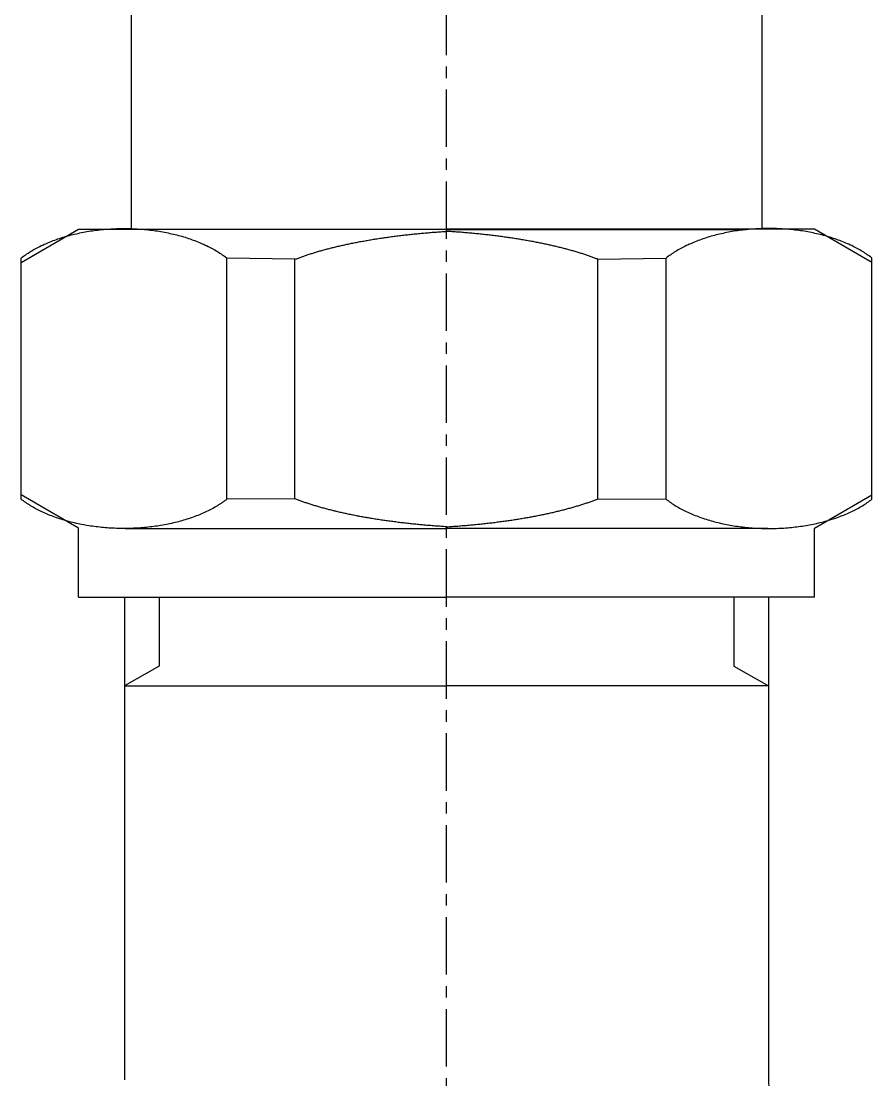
# Model space of a CAD drawing. Extents: x -13.7 to 51.6, y 117.1 to 200.9.
# Drawn here: x 19.48 to 37.98, y 153.45 to 176.48 of the extents above; entities that cross this region are included whole.
import ezdxf

# ---------------------------------------------------------------- set-up
doc = ezdxf.new("R2010")
doc.units = 0
doc.linetypes.add('CENTER', pattern=[2, 1.25, -0.25, 0.25, -0.25])
doc.layers.get('0').update_dxf_attribs({"linetype": 'CONTINUOUS'})
doc.layers.add('CENTER', color=1, linetype='CENTER')

msp = doc.modelspace()

# ---------------------------------------------------------------- linework, layer by layer
at = {"color": 7, "linetype": 'CONTINUOUS'}
for p, q in [((21.87, 176.95), (21.87, 171.95)), ((35.585, 176.95), (35.585, 171.95)), ((19.477, 171.228), (20.727, 171.95)), ((20.727, 171.95), (28.727, 171.95)), ((28.727, 171.941), (22.204, 171.941)), ((36.727, 171.95), (28.727, 171.95)), ((28.727, 171.941), (35.251, 171.941)), ((37.977, 171.228), (36.727, 171.95)), ((19.477, 166.076), (19.477, 171.324)), ((23.949, 166.076), (23.949, 171.324)), ((25.432, 171.296), (23.949, 171.324)), ((32.022, 171.296), (33.505, 171.324)), ((33.505, 166.076), (33.505, 171.324)), ((37.977, 166.076), (37.977, 171.324)), ((19.477, 166.172), (19.477, 171.228)), ((25.432, 166.087), (25.432, 171.296)), ((32.022, 166.087), (32.022, 171.296)), ((37.977, 166.172), (37.977, 171.228)), ((20.727, 165.45), (19.477, 166.172)), ((25.432, 166.087), (23.949, 166.076)), ((32.022, 166.087), (33.505, 166.076)), ((36.727, 165.45), (37.977, 166.172)), ((20.727, 163.95), (20.727, 165.45)), ((21.74, 165.441), (28.727, 165.441)), ((35.715, 165.441), (28.727, 165.441)), ((36.727, 163.95), (36.727, 165.45)), ((20.727, 163.95), (25.727, 163.95)), ((21.727, 163.95), (21.727, 153.45)), ((24.227, 163.95), (28.727, 163.95)), ((33.227, 163.95), (28.727, 163.95)), ((36.727, 163.95), (31.727, 163.95)), ((35.727, 163.95), (35.727, 153.45)), ((22.477, 162.45), (21.727, 162.017)), ((34.977, 162.45), (35.727, 162.017)), ((21.727, 162.017), (28.727, 162.017)), ((35.727, 162.017), (28.727, 162.017))]:
    msp.add_line(p, q, dxfattribs=at)
at = {"color": 3, "linetype": 'CONTINUOUS'}
for p, q in [((22.477, 163.95), (22.477, 162.45)), ((34.977, 163.95), (34.977, 162.45))]:
    msp.add_line(p, q, dxfattribs=at)
at = {"color": 7, "linetype": 'CONTINUOUS'}
for points in [[(19.477, 171.324, 0), (19.501, 171.342, 0), (19.526, 171.361, 0), (19.55, 171.379, 0), (19.576, 171.397, 0), (19.602, 171.414, 0), (19.628, 171.431, 0), (19.655, 171.449, 0), (19.682, 171.466, 0), (19.709, 171.482, 0), (19.738, 171.499, 0), (19.766, 171.515, 0), (19.795, 171.531, 0), (19.825, 171.547, 0), (19.854, 171.562, 0), (19.885, 171.578, 0), (19.915, 171.593, 0), (19.946, 171.607, 0), (19.978, 171.622, 0), (20.01, 171.636, 0), (20.042, 171.65, 0), (20.074, 171.664, 0), (20.107, 171.677, 0), (20.141, 171.69, 0), (20.174, 171.703, 0), (20.208, 171.716, 0), (20.242, 171.728, 0), (20.277, 171.74, 0), (20.312, 171.752, 0), (20.347, 171.763, 0), (20.383, 171.775, 0), (20.419, 171.785, 0), (20.455, 171.796, 0), (20.491, 171.806, 0), (20.528, 171.816, 0), (20.565, 171.826, 0), (20.602, 171.835, 0), (20.64, 171.844, 0), (20.677, 171.853, 0), (20.715, 171.861, 0), (20.754, 171.87, 0), (20.792, 171.877, 0), (20.831, 171.885, 0), (20.869, 171.892, 0), (20.908, 171.899, 0), (20.947, 171.905, 0), (20.987, 171.912, 0), (21.026, 171.917, 0), (21.066, 171.923, 0), (21.106, 171.928, 0), (21.145, 171.933, 0), (21.186, 171.937, 0), (21.226, 171.942, 0), (21.266, 171.946, 0), (21.306, 171.949, 0), (21.347, 171.952, 0), (21.387, 171.955, 0), (21.428, 171.958, 0), (21.468, 171.96, 0), (21.509, 171.962, 0), (21.55, 171.963, 0), (21.591, 171.964, 0), (21.632, 171.965, 0), (21.672, 171.966, 0), (21.713, 171.966, 0), (21.754, 171.966, 0), (21.795, 171.965, 0), (21.836, 171.964, 0), (21.877, 171.963, 0), (21.917, 171.962, 0), (21.958, 171.96, 0), (21.999, 171.958, 0), (22.039, 171.955, 0), (22.08, 171.952, 0), (22.12, 171.949, 0), (22.161, 171.946, 0), (22.201, 171.942, 0), (22.241, 171.937, 0), (22.281, 171.933, 0), (22.321, 171.928, 0), (22.361, 171.923, 0), (22.4, 171.917, 0), (22.44, 171.912, 0), (22.479, 171.905, 0), (22.518, 171.899, 0), (22.557, 171.892, 0), (22.596, 171.885, 0), (22.635, 171.877, 0), (22.673, 171.87, 0), (22.711, 171.861, 0), (22.749, 171.853, 0), (22.787, 171.844, 0), (22.824, 171.835, 0), (22.861, 171.826, 0), (22.898, 171.816, 0), (22.935, 171.806, 0), (22.972, 171.796, 0), (23.008, 171.785, 0), (23.044, 171.775, 0), (23.079, 171.763, 0), (23.114, 171.752, 0), (23.149, 171.74, 0), (23.184, 171.728, 0), (23.218, 171.716, 0), (23.252, 171.703, 0), (23.286, 171.69, 0), (23.319, 171.677, 0), (23.352, 171.664, 0), (23.385, 171.65, 0), (23.417, 171.636, 0), (23.449, 171.622, 0), (23.48, 171.607, 0), (23.511, 171.593, 0), (23.542, 171.578, 0), (23.572, 171.562, 0), (23.602, 171.547, 0), (23.631, 171.531, 0), (23.66, 171.515, 0), (23.689, 171.499, 0), (23.717, 171.482, 0), (23.745, 171.466, 0), (23.772, 171.449, 0), (23.799, 171.431, 0), (23.825, 171.414, 0), (23.851, 171.397, 0), (23.876, 171.379, 0), (23.901, 171.361, 0), (23.925, 171.342, 0), (23.949, 171.324, 0)], [(25.432, 171.296, 0), (25.451, 171.303, 0), (25.469, 171.31, 0), (25.487, 171.317, 0), (25.506, 171.324, 0), (25.525, 171.331, 0), (25.544, 171.338, 0), (25.563, 171.345, 0), (25.582, 171.352, 0), (25.601, 171.359, 0), (25.621, 171.366, 0), (25.641, 171.373, 0), (25.66, 171.379, 0), (25.68, 171.386, 0), (25.7, 171.393, 0), (25.721, 171.4, 0), (25.741, 171.406, 0), (25.762, 171.413, 0), (25.782, 171.419, 0), (25.803, 171.426, 0), (25.824, 171.433, 0), (25.845, 171.439, 0), (25.866, 171.446, 0), (25.888, 171.452, 0), (25.909, 171.458, 0), (25.931, 171.465, 0), (25.952, 171.471, 0), (25.974, 171.477, 0), (25.996, 171.484, 0), (26.018, 171.49, 0), (26.041, 171.496, 0), (26.063, 171.502, 0), (26.086, 171.508, 0), (26.108, 171.515, 0), (26.131, 171.521, 0), (26.154, 171.527, 0), (26.177, 171.533, 0), (26.2, 171.539, 0), (26.224, 171.544, 0), (26.247, 171.55, 0), (26.271, 171.556, 0), (26.294, 171.562, 0), (26.318, 171.568, 0), (26.342, 171.573, 0), (26.366, 171.579, 0), (26.39, 171.585, 0), (26.415, 171.59, 0), (26.439, 171.596, 0), (26.463, 171.601, 0), (26.488, 171.607, 0), (26.513, 171.612, 0), (26.538, 171.618, 0), (26.563, 171.623, 0), (26.588, 171.629, 0), (26.613, 171.634, 0), (26.638, 171.639, 0), (26.664, 171.644, 0), (26.689, 171.649, 0), (26.715, 171.655, 0), (26.741, 171.66, 0), (26.767, 171.665, 0), (26.793, 171.67, 0), (26.819, 171.675, 0), (26.845, 171.68, 0), (26.871, 171.685, 0), (26.898, 171.689, 0), (26.924, 171.694, 0), (26.951, 171.699, 0), (26.977, 171.704, 0), (27.004, 171.708, 0), (27.031, 171.713, 0), (27.058, 171.718, 0), (27.085, 171.722, 0), (27.112, 171.727, 0), (27.14, 171.731, 0), (27.167, 171.735, 0), (27.194, 171.74, 0), (27.222, 171.744, 0), (27.25, 171.748, 0), (27.277, 171.753, 0), (27.305, 171.757, 0), (27.333, 171.761, 0), (27.361, 171.765, 0), (27.389, 171.769, 0), (27.417, 171.773, 0), (27.446, 171.777, 0), (27.474, 171.781, 0), (27.502, 171.785, 0), (27.531, 171.789, 0), (27.559, 171.793, 0), (27.588, 171.796, 0), (27.617, 171.8, 0), (27.646, 171.804, 0), (27.675, 171.807, 0), (27.704, 171.811, 0), (27.733, 171.814, 0), (27.762, 171.818, 0), (27.791, 171.821, 0), (27.82, 171.825, 0), (27.85, 171.828, 0), (27.879, 171.831, 0), (27.909, 171.835, 0), (27.938, 171.838, 0), (27.968, 171.841, 0), (27.997, 171.844, 0), (28.027, 171.847, 0), (28.057, 171.85, 0), (28.087, 171.853, 0), (28.117, 171.856, 0), (28.147, 171.859, 0), (28.177, 171.862, 0), (28.207, 171.864, 0), (28.237, 171.867, 0), (28.267, 171.87, 0), (28.298, 171.873, 0), (28.328, 171.875, 0), (28.358, 171.878, 0), (28.389, 171.88, 0), (28.419, 171.883, 0), (28.45, 171.885, 0), (28.481, 171.887, 0), (28.511, 171.89, 0), (28.542, 171.892, 0), (28.573, 171.894, 0), (28.604, 171.896, 0), (28.634, 171.898, 0), (28.665, 171.9, 0), (28.696, 171.902, 0), (28.727, 171.904, 0)], [(32.022, 171.296, 0), (32.004, 171.303, 0), (31.986, 171.31, 0), (31.967, 171.317, 0), (31.948, 171.324, 0), (31.93, 171.331, 0), (31.911, 171.338, 0), (31.892, 171.345, 0), (31.872, 171.352, 0), (31.853, 171.359, 0), (31.834, 171.366, 0), (31.814, 171.373, 0), (31.794, 171.379, 0), (31.774, 171.386, 0), (31.754, 171.393, 0), (31.734, 171.4, 0), (31.713, 171.406, 0), (31.693, 171.413, 0), (31.672, 171.419, 0), (31.651, 171.426, 0), (31.631, 171.433, 0), (31.61, 171.439, 0), (31.588, 171.446, 0), (31.567, 171.452, 0), (31.546, 171.458, 0), (31.524, 171.465, 0), (31.502, 171.471, 0), (31.48, 171.477, 0), (31.458, 171.484, 0), (31.436, 171.49, 0), (31.414, 171.496, 0), (31.391, 171.502, 0), (31.369, 171.508, 0), (31.346, 171.515, 0), (31.323, 171.521, 0), (31.3, 171.527, 0), (31.277, 171.533, 0), (31.254, 171.539, 0), (31.231, 171.544, 0), (31.207, 171.55, 0), (31.184, 171.556, 0), (31.16, 171.562, 0), (31.136, 171.568, 0), (31.112, 171.573, 0), (31.088, 171.579, 0), (31.064, 171.585, 0), (31.04, 171.59, 0), (31.015, 171.596, 0), (30.991, 171.601, 0), (30.966, 171.607, 0), (30.942, 171.612, 0), (30.917, 171.618, 0), (30.892, 171.623, 0), (30.867, 171.629, 0), (30.841, 171.634, 0), (30.816, 171.639, 0), (30.791, 171.644, 0), (30.765, 171.649, 0), (30.739, 171.655, 0), (30.714, 171.66, 0), (30.688, 171.665, 0), (30.662, 171.67, 0), (30.636, 171.675, 0), (30.61, 171.68, 0), (30.583, 171.685, 0), (30.557, 171.689, 0), (30.53, 171.694, 0), (30.504, 171.699, 0), (30.477, 171.704, 0), (30.45, 171.708, 0), (30.424, 171.713, 0), (30.396, 171.718, 0), (30.369, 171.722, 0), (30.342, 171.727, 0), (30.315, 171.731, 0), (30.288, 171.735, 0), (30.26, 171.74, 0), (30.233, 171.744, 0), (30.205, 171.748, 0), (30.177, 171.753, 0), (30.149, 171.757, 0), (30.121, 171.761, 0), (30.093, 171.765, 0), (30.065, 171.769, 0), (30.037, 171.773, 0), (30.009, 171.777, 0), (29.98, 171.781, 0), (29.952, 171.785, 0), (29.924, 171.789, 0), (29.895, 171.793, 0), (29.866, 171.796, 0), (29.837, 171.8, 0), (29.809, 171.804, 0), (29.78, 171.807, 0), (29.751, 171.811, 0), (29.722, 171.814, 0), (29.693, 171.818, 0), (29.663, 171.821, 0), (29.634, 171.825, 0), (29.605, 171.828, 0), (29.575, 171.831, 0), (29.546, 171.835, 0), (29.516, 171.838, 0), (29.487, 171.841, 0), (29.457, 171.844, 0), (29.427, 171.847, 0), (29.398, 171.85, 0), (29.368, 171.853, 0), (29.338, 171.856, 0), (29.308, 171.859, 0), (29.278, 171.862, 0), (29.247, 171.864, 0), (29.217, 171.867, 0), (29.187, 171.87, 0), (29.157, 171.873, 0), (29.126, 171.875, 0), (29.096, 171.878, 0), (29.066, 171.88, 0), (29.035, 171.883, 0), (29.004, 171.885, 0), (28.974, 171.887, 0), (28.943, 171.89, 0), (28.913, 171.892, 0), (28.882, 171.894, 0), (28.851, 171.896, 0), (28.82, 171.898, 0), (28.789, 171.9, 0), (28.758, 171.902, 0), (28.727, 171.904, 0)], [(37.977, 171.324, 0), (37.953, 171.342, 0), (37.929, 171.361, 0), (37.904, 171.379, 0), (37.879, 171.397, 0), (37.853, 171.414, 0), (37.827, 171.431, 0), (37.8, 171.449, 0), (37.773, 171.466, 0), (37.745, 171.482, 0), (37.717, 171.499, 0), (37.688, 171.515, 0), (37.659, 171.531, 0), (37.63, 171.547, 0), (37.6, 171.562, 0), (37.57, 171.578, 0), (37.539, 171.593, 0), (37.508, 171.607, 0), (37.477, 171.622, 0), (37.445, 171.636, 0), (37.413, 171.65, 0), (37.38, 171.664, 0), (37.347, 171.677, 0), (37.314, 171.69, 0), (37.28, 171.703, 0), (37.246, 171.716, 0), (37.212, 171.728, 0), (37.177, 171.74, 0), (37.142, 171.752, 0), (37.107, 171.763, 0), (37.072, 171.775, 0), (37.036, 171.785, 0), (36.999, 171.796, 0), (36.963, 171.806, 0), (36.926, 171.816, 0), (36.889, 171.826, 0), (36.852, 171.835, 0), (36.815, 171.844, 0), (36.777, 171.853, 0), (36.739, 171.861, 0), (36.701, 171.87, 0), (36.663, 171.877, 0), (36.624, 171.885, 0), (36.585, 171.892, 0), (36.546, 171.899, 0), (36.507, 171.905, 0), (36.468, 171.912, 0), (36.428, 171.917, 0), (36.389, 171.923, 0), (36.349, 171.928, 0), (36.309, 171.933, 0), (36.269, 171.937, 0), (36.229, 171.942, 0), (36.188, 171.946, 0), (36.148, 171.949, 0), (36.108, 171.952, 0), (36.067, 171.955, 0), (36.027, 171.958, 0), (35.986, 171.96, 0), (35.945, 171.962, 0), (35.904, 171.963, 0), (35.864, 171.964, 0), (35.823, 171.965, 0), (35.782, 171.966, 0), (35.741, 171.966, 0), (35.7, 171.966, 0), (35.66, 171.965, 0), (35.619, 171.964, 0), (35.578, 171.963, 0), (35.537, 171.962, 0), (35.496, 171.96, 0), (35.456, 171.958, 0), (35.415, 171.955, 0), (35.375, 171.952, 0), (35.334, 171.949, 0), (35.294, 171.946, 0), (35.254, 171.942, 0), (35.213, 171.937, 0), (35.173, 171.933, 0), (35.133, 171.928, 0), (35.094, 171.923, 0), (35.054, 171.917, 0), (35.015, 171.912, 0), (34.975, 171.905, 0), (34.936, 171.899, 0), (34.897, 171.892, 0), (34.858, 171.885, 0), (34.82, 171.877, 0), (34.782, 171.87, 0), (34.743, 171.861, 0), (34.705, 171.853, 0), (34.668, 171.844, 0), (34.63, 171.835, 0), (34.593, 171.826, 0), (34.556, 171.816, 0), (34.519, 171.806, 0), (34.483, 171.796, 0), (34.447, 171.785, 0), (34.411, 171.775, 0), (34.375, 171.763, 0), (34.34, 171.752, 0), (34.305, 171.74, 0), (34.27, 171.728, 0), (34.236, 171.716, 0), (34.202, 171.703, 0), (34.169, 171.69, 0), (34.135, 171.677, 0), (34.102, 171.664, 0), (34.07, 171.65, 0), (34.038, 171.636, 0), (34.006, 171.622, 0), (33.974, 171.607, 0), (33.943, 171.593, 0), (33.913, 171.578, 0), (33.882, 171.562, 0), (33.852, 171.547, 0), (33.823, 171.531, 0), (33.794, 171.515, 0), (33.766, 171.499, 0), (33.737, 171.482, 0), (33.71, 171.466, 0), (33.682, 171.449, 0), (33.656, 171.431, 0), (33.63, 171.414, 0), (33.604, 171.397, 0), (33.578, 171.379, 0), (33.553, 171.361, 0), (33.529, 171.342, 0), (33.505, 171.324, 0)], [(23.949, 166.076, 0), (23.925, 166.058, 0), (23.901, 166.04, 0), (23.876, 166.022, 0), (23.851, 166.004, 0), (23.825, 165.987, 0), (23.799, 165.97, 0), (23.772, 165.953, 0), (23.745, 165.936, 0), (23.717, 165.919, 0), (23.689, 165.903, 0), (23.66, 165.887, 0), (23.631, 165.871, 0), (23.602, 165.856, 0), (23.572, 165.84, 0), (23.542, 165.825, 0), (23.511, 165.81, 0), (23.48, 165.796, 0), (23.449, 165.782, 0), (23.417, 165.767, 0), (23.385, 165.754, 0), (23.352, 165.74, 0), (23.319, 165.727, 0), (23.286, 165.714, 0), (23.252, 165.701, 0), (23.218, 165.689, 0), (23.184, 165.676, 0), (23.149, 165.665, 0), (23.114, 165.653, 0), (23.079, 165.642, 0), (23.044, 165.631, 0), (23.008, 165.62, 0), (22.972, 165.609, 0), (22.935, 165.599, 0), (22.898, 165.589, 0), (22.861, 165.58, 0), (22.824, 165.571, 0), (22.787, 165.562, 0), (22.749, 165.553, 0), (22.711, 165.545, 0), (22.673, 165.537, 0), (22.635, 165.529, 0), (22.596, 165.522, 0), (22.557, 165.515, 0), (22.518, 165.508, 0), (22.479, 165.501, 0), (22.44, 165.495, 0), (22.4, 165.489, 0), (22.361, 165.484, 0), (22.321, 165.479, 0), (22.281, 165.474, 0), (22.241, 165.47, 0), (22.201, 165.465, 0), (22.161, 165.462, 0), (22.12, 165.458, 0), (22.08, 165.455, 0), (22.039, 165.452, 0), (21.999, 165.45, 0), (21.958, 165.447, 0), (21.917, 165.446, 0), (21.877, 165.444, 0), (21.836, 165.443, 0), (21.795, 165.442, 0), (21.754, 165.442, 0), (21.713, 165.441, 0), (21.672, 165.442, 0), (21.632, 165.442, 0), (21.591, 165.443, 0), (21.55, 165.444, 0), (21.509, 165.446, 0), (21.468, 165.447, 0), (21.428, 165.45, 0), (21.387, 165.452, 0), (21.347, 165.455, 0), (21.306, 165.458, 0), (21.266, 165.462, 0), (21.226, 165.465, 0), (21.186, 165.47, 0), (21.145, 165.474, 0), (21.106, 165.479, 0), (21.066, 165.484, 0), (21.026, 165.489, 0), (20.987, 165.495, 0), (20.947, 165.501, 0), (20.908, 165.508, 0), (20.869, 165.515, 0), (20.831, 165.522, 0), (20.792, 165.529, 0), (20.754, 165.537, 0), (20.715, 165.545, 0), (20.677, 165.553, 0), (20.64, 165.562, 0), (20.602, 165.571, 0), (20.565, 165.58, 0), (20.528, 165.589, 0), (20.491, 165.599, 0), (20.455, 165.609, 0), (20.419, 165.62, 0), (20.383, 165.631, 0), (20.347, 165.642, 0), (20.312, 165.653, 0), (20.277, 165.665, 0), (20.242, 165.676, 0), (20.208, 165.689, 0), (20.174, 165.701, 0), (20.141, 165.714, 0), (20.107, 165.727, 0), (20.074, 165.74, 0), (20.042, 165.754, 0), (20.01, 165.767, 0), (19.978, 165.782, 0), (19.946, 165.796, 0), (19.915, 165.81, 0), (19.885, 165.825, 0), (19.854, 165.84, 0), (19.825, 165.856, 0), (19.795, 165.871, 0), (19.766, 165.887, 0), (19.738, 165.903, 0), (19.709, 165.919, 0), (19.682, 165.936, 0), (19.655, 165.953, 0), (19.628, 165.97, 0), (19.602, 165.987, 0), (19.576, 166.004, 0), (19.55, 166.022, 0), (19.526, 166.04, 0), (19.501, 166.058, 0), (19.477, 166.076, 0)], [(28.727, 165.479, 0), (28.696, 165.48, 0), (28.665, 165.482, 0), (28.634, 165.485, 0), (28.604, 165.487, 0), (28.573, 165.489, 0), (28.542, 165.491, 0), (28.511, 165.493, 0), (28.481, 165.495, 0), (28.45, 165.498, 0), (28.419, 165.5, 0), (28.389, 165.503, 0), (28.358, 165.505, 0), (28.328, 165.508, 0), (28.298, 165.51, 0), (28.267, 165.513, 0), (28.237, 165.516, 0), (28.207, 165.518, 0), (28.177, 165.521, 0), (28.147, 165.524, 0), (28.117, 165.527, 0), (28.087, 165.53, 0), (28.057, 165.533, 0), (28.027, 165.536, 0), (27.997, 165.539, 0), (27.968, 165.542, 0), (27.938, 165.545, 0), (27.909, 165.548, 0), (27.879, 165.551, 0), (27.85, 165.555, 0), (27.82, 165.558, 0), (27.791, 165.561, 0), (27.762, 165.565, 0), (27.733, 165.568, 0), (27.704, 165.572, 0), (27.675, 165.575, 0), (27.646, 165.579, 0), (27.617, 165.583, 0), (27.588, 165.586, 0), (27.559, 165.59, 0), (27.531, 165.594, 0), (27.502, 165.598, 0), (27.474, 165.602, 0), (27.446, 165.606, 0), (27.417, 165.61, 0), (27.389, 165.614, 0), (27.361, 165.618, 0), (27.333, 165.622, 0), (27.305, 165.626, 0), (27.277, 165.63, 0), (27.25, 165.634, 0), (27.222, 165.639, 0), (27.194, 165.643, 0), (27.167, 165.647, 0), (27.14, 165.652, 0), (27.112, 165.656, 0), (27.085, 165.661, 0), (27.058, 165.665, 0), (27.031, 165.67, 0), (27.004, 165.674, 0), (26.977, 165.679, 0), (26.951, 165.684, 0), (26.924, 165.689, 0), (26.898, 165.693, 0), (26.871, 165.698, 0), (26.845, 165.703, 0), (26.819, 165.708, 0), (26.793, 165.713, 0), (26.767, 165.718, 0), (26.741, 165.723, 0), (26.715, 165.728, 0), (26.689, 165.733, 0), (26.664, 165.738, 0), (26.638, 165.744, 0), (26.613, 165.749, 0), (26.588, 165.754, 0), (26.563, 165.76, 0), (26.538, 165.765, 0), (26.513, 165.77, 0), (26.488, 165.776, 0), (26.463, 165.781, 0), (26.439, 165.787, 0), (26.415, 165.792, 0), (26.39, 165.798, 0), (26.366, 165.804, 0), (26.342, 165.809, 0), (26.318, 165.815, 0), (26.294, 165.821, 0), (26.271, 165.827, 0), (26.247, 165.832, 0), (26.224, 165.838, 0), (26.2, 165.844, 0), (26.177, 165.85, 0), (26.154, 165.856, 0), (26.131, 165.862, 0), (26.108, 165.868, 0), (26.086, 165.874, 0), (26.063, 165.88, 0), (26.041, 165.887, 0), (26.018, 165.893, 0), (25.996, 165.899, 0), (25.974, 165.905, 0), (25.952, 165.912, 0), (25.931, 165.918, 0), (25.909, 165.924, 0), (25.888, 165.931, 0), (25.866, 165.937, 0), (25.845, 165.944, 0), (25.824, 165.95, 0), (25.803, 165.957, 0), (25.782, 165.963, 0), (25.762, 165.97, 0), (25.741, 165.977, 0), (25.721, 165.983, 0), (25.7, 165.99, 0), (25.68, 165.997, 0), (25.66, 166.003, 0), (25.641, 166.01, 0), (25.621, 166.017, 0), (25.601, 166.024, 0), (25.582, 166.031, 0), (25.563, 166.038, 0), (25.544, 166.045, 0), (25.525, 166.052, 0), (25.506, 166.059, 0), (25.487, 166.066, 0), (25.469, 166.073, 0), (25.451, 166.08, 0), (25.432, 166.087, 0)], [(28.727, 165.479, 0), (28.758, 165.48, 0), (28.789, 165.482, 0), (28.82, 165.485, 0), (28.851, 165.487, 0), (28.882, 165.489, 0), (28.913, 165.491, 0), (28.943, 165.493, 0), (28.974, 165.495, 0), (29.004, 165.498, 0), (29.035, 165.5, 0), (29.066, 165.503, 0), (29.096, 165.505, 0), (29.126, 165.508, 0), (29.157, 165.51, 0), (29.187, 165.513, 0), (29.217, 165.516, 0), (29.247, 165.518, 0), (29.278, 165.521, 0), (29.308, 165.524, 0), (29.338, 165.527, 0), (29.368, 165.53, 0), (29.398, 165.533, 0), (29.427, 165.536, 0), (29.457, 165.539, 0), (29.487, 165.542, 0), (29.516, 165.545, 0), (29.546, 165.548, 0), (29.575, 165.551, 0), (29.605, 165.555, 0), (29.634, 165.558, 0), (29.663, 165.561, 0), (29.693, 165.565, 0), (29.722, 165.568, 0), (29.751, 165.572, 0), (29.78, 165.575, 0), (29.809, 165.579, 0), (29.837, 165.583, 0), (29.866, 165.586, 0), (29.895, 165.59, 0), (29.924, 165.594, 0), (29.952, 165.598, 0), (29.98, 165.602, 0), (30.009, 165.606, 0), (30.037, 165.61, 0), (30.065, 165.614, 0), (30.093, 165.618, 0), (30.121, 165.622, 0), (30.149, 165.626, 0), (30.177, 165.63, 0), (30.205, 165.634, 0), (30.233, 165.639, 0), (30.26, 165.643, 0), (30.288, 165.647, 0), (30.315, 165.652, 0), (30.342, 165.656, 0), (30.369, 165.661, 0), (30.396, 165.665, 0), (30.424, 165.67, 0), (30.45, 165.674, 0), (30.477, 165.679, 0), (30.504, 165.684, 0), (30.53, 165.689, 0), (30.557, 165.693, 0), (30.583, 165.698, 0), (30.61, 165.703, 0), (30.636, 165.708, 0), (30.662, 165.713, 0), (30.688, 165.718, 0), (30.714, 165.723, 0), (30.739, 165.728, 0), (30.765, 165.733, 0), (30.791, 165.738, 0), (30.816, 165.744, 0), (30.841, 165.749, 0), (30.867, 165.754, 0), (30.892, 165.76, 0), (30.917, 165.765, 0), (30.942, 165.77, 0), (30.966, 165.776, 0), (30.991, 165.781, 0), (31.015, 165.787, 0), (31.04, 165.792, 0), (31.064, 165.798, 0), (31.088, 165.804, 0), (31.112, 165.809, 0), (31.136, 165.815, 0), (31.16, 165.821, 0), (31.184, 165.827, 0), (31.207, 165.832, 0), (31.231, 165.838, 0), (31.254, 165.844, 0), (31.277, 165.85, 0), (31.3, 165.856, 0), (31.323, 165.862, 0), (31.346, 165.868, 0), (31.369, 165.874, 0), (31.391, 165.88, 0), (31.414, 165.887, 0), (31.436, 165.893, 0), (31.458, 165.899, 0), (31.48, 165.905, 0), (31.502, 165.912, 0), (31.524, 165.918, 0), (31.546, 165.924, 0), (31.567, 165.931, 0), (31.588, 165.937, 0), (31.61, 165.944, 0), (31.631, 165.95, 0), (31.651, 165.957, 0), (31.672, 165.963, 0), (31.693, 165.97, 0), (31.713, 165.977, 0), (31.734, 165.983, 0), (31.754, 165.99, 0), (31.774, 165.997, 0), (31.794, 166.003, 0), (31.814, 166.01, 0), (31.834, 166.017, 0), (31.853, 166.024, 0), (31.872, 166.031, 0), (31.892, 166.038, 0), (31.911, 166.045, 0), (31.93, 166.052, 0), (31.948, 166.059, 0), (31.967, 166.066, 0), (31.986, 166.073, 0), (32.004, 166.08, 0), (32.022, 166.087, 0)], [(33.505, 166.076, 0), (33.529, 166.058, 0), (33.553, 166.04, 0), (33.578, 166.022, 0), (33.604, 166.004, 0), (33.63, 165.987, 0), (33.656, 165.97, 0), (33.682, 165.953, 0), (33.71, 165.936, 0), (33.737, 165.919, 0), (33.766, 165.903, 0), (33.794, 165.887, 0), (33.823, 165.871, 0), (33.852, 165.856, 0), (33.882, 165.84, 0), (33.913, 165.825, 0), (33.943, 165.81, 0), (33.974, 165.796, 0), (34.006, 165.782, 0), (34.038, 165.767, 0), (34.07, 165.754, 0), (34.102, 165.74, 0), (34.135, 165.727, 0), (34.169, 165.714, 0), (34.202, 165.701, 0), (34.236, 165.689, 0), (34.27, 165.676, 0), (34.305, 165.665, 0), (34.34, 165.653, 0), (34.375, 165.642, 0), (34.411, 165.631, 0), (34.447, 165.62, 0), (34.483, 165.609, 0), (34.519, 165.599, 0), (34.556, 165.589, 0), (34.593, 165.58, 0), (34.63, 165.571, 0), (34.668, 165.562, 0), (34.705, 165.553, 0), (34.743, 165.545, 0), (34.782, 165.537, 0), (34.82, 165.529, 0), (34.858, 165.522, 0), (34.897, 165.515, 0), (34.936, 165.508, 0), (34.975, 165.501, 0), (35.015, 165.495, 0), (35.054, 165.489, 0), (35.094, 165.484, 0), (35.133, 165.479, 0), (35.173, 165.474, 0), (35.213, 165.47, 0), (35.254, 165.465, 0), (35.294, 165.462, 0), (35.334, 165.458, 0), (35.375, 165.455, 0), (35.415, 165.452, 0), (35.456, 165.45, 0), (35.496, 165.447, 0), (35.537, 165.446, 0), (35.578, 165.444, 0), (35.619, 165.443, 0), (35.66, 165.442, 0), (35.7, 165.442, 0), (35.741, 165.441, 0), (35.782, 165.442, 0), (35.823, 165.442, 0), (35.864, 165.443, 0), (35.904, 165.444, 0), (35.945, 165.446, 0), (35.986, 165.447, 0), (36.027, 165.45, 0), (36.067, 165.452, 0), (36.108, 165.455, 0), (36.148, 165.458, 0), (36.188, 165.462, 0), (36.229, 165.465, 0), (36.269, 165.47, 0), (36.309, 165.474, 0), (36.349, 165.479, 0), (36.389, 165.484, 0), (36.428, 165.489, 0), (36.468, 165.495, 0), (36.507, 165.501, 0), (36.546, 165.508, 0), (36.585, 165.515, 0), (36.624, 165.522, 0), (36.663, 165.529, 0), (36.701, 165.537, 0), (36.739, 165.545, 0), (36.777, 165.553, 0), (36.815, 165.562, 0), (36.852, 165.571, 0), (36.889, 165.58, 0), (36.926, 165.589, 0), (36.963, 165.599, 0), (36.999, 165.609, 0), (37.036, 165.62, 0), (37.072, 165.631, 0), (37.107, 165.642, 0), (37.142, 165.653, 0), (37.177, 165.665, 0), (37.212, 165.676, 0), (37.246, 165.689, 0), (37.28, 165.701, 0), (37.314, 165.714, 0), (37.347, 165.727, 0), (37.38, 165.74, 0), (37.413, 165.754, 0), (37.445, 165.767, 0), (37.477, 165.782, 0), (37.508, 165.796, 0), (37.539, 165.81, 0), (37.57, 165.825, 0), (37.6, 165.84, 0), (37.63, 165.856, 0), (37.659, 165.871, 0), (37.688, 165.887, 0), (37.717, 165.903, 0), (37.745, 165.919, 0), (37.773, 165.936, 0), (37.8, 165.953, 0), (37.827, 165.97, 0), (37.853, 165.987, 0), (37.879, 166.004, 0), (37.904, 166.022, 0), (37.929, 166.04, 0), (37.953, 166.058, 0), (37.977, 166.076, 0)]]:
    msp.add_polyline3d(points, dxfattribs=at)
msp.add_arc((37.727, 153.45), 2, 180, 270, dxfattribs=at)
at = {"layer": 'CENTER', "color": 1, "linetype": 'CENTER'}
msp.add_line((28.727, 133.739), (28.727, 200.901), dxfattribs=at)

doc.saveas('drawing.dxf')
